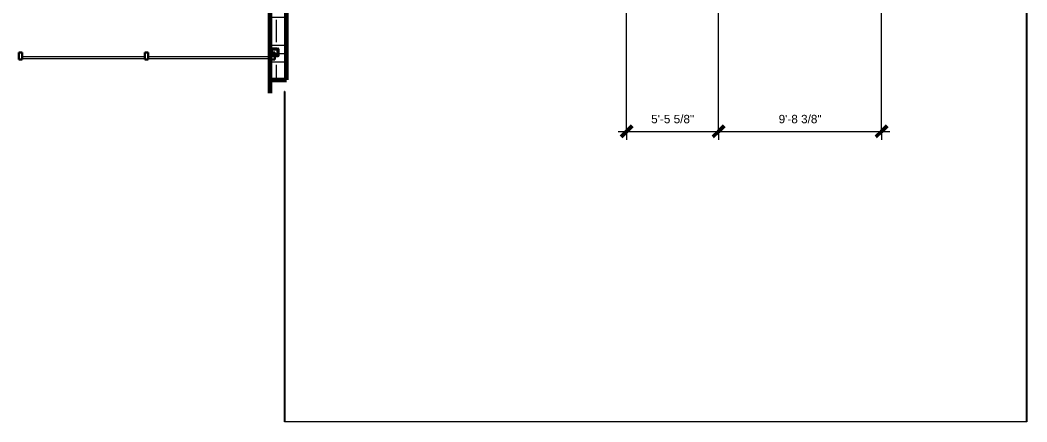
# Model space of a CAD drawing. Header units: inches. Extents: x -10318 to -7858, y -1627 to -453.
# Drawn here: x -9927 to -9208, y -1627 to -1340 of the extents above; entities that cross this region are included whole.
import ezdxf

# ---------------------------------------------------------------- set-up
doc = ezdxf.new("R2010")
doc.units = ezdxf.units.IN
doc.header["$MEASUREMENT"] = 0
for name, color, linetype, lineweight in [('A-ANNO-DIMS', 211, 'Continuous', 9), ('A-ANNO-DIMS-64', 211, 'Continuous', 9), ('A-DETL-MBND', 5, 'Continuous', 9), ('A-GLAZ-CURT', 52, 'Continuous', 9), ('A-GLAZ-CWMG', 51, 'Continuous', 9), ('A-WALL', 113, 'Continuous', 18), ('A-WALL-PATT', 111, 'Continuous', 60), ('S-COLS', 52, 'Continuous', 9)]:
    doc.layers.add(name, color=color, linetype=linetype, lineweight=lineweight)
doc.styles.add('Arial', font='arial.ttf', dxfattribs={"height": 6})
doc.dimstyles.new('Linear_-_3_32__Arial', dxfattribs={"dimscale": 12, "dimtxt": 6.121556, "dimasz": 0.666667, "dimexe": 0.5, "dimexo": 0.333333, "dimgap": 0.333333, "dimtad": 1, "dimdec": 3, "dimrnd": 0.125, "dimzin": 3, "dimdsep": 46, "dimlunit": 4, "dimtxsty": 'Arial', "dimblk1": 'OBLIQUE', "dimblk2": 'OBLIQUE', "dimsah": 1, "dimcen": 0.09, "dimdle": 0.5, "dimazin": 0, "dimtfac": 1, "dimtdec": 4, "dimtix": 1, "dimtmove": 0, "dimatfit": 3, "dimfxl": 1, "dimtvp": 1, "dimtfill": 1, "dimfrac": 2, "dimtolj": 1, "dimtzin": 0, "dimarcsym": 2})
pattern_1 = [(0, (-551.876, -9.399), (16, 16), [16, -16]), (0, (-551.876, -3.399), (16, 16), [16, -16]), (0, (-551.876, 2.601), (16, 16), [16, -16]), (90, (-549.876, 4.601), (-16, 16), [16, -16]), (90, (-543.876, 4.601), (-16, 16), [16, -16]), (90, (-537.876, 4.601), (-16, 16), [16, -16])]

# ---------------------------------------------------------------- blocks, each defined once
blk = doc.blocks.new('HSS-Hollow Structural Section-Column - HSS5X5X1_4-7563568-3 Upper Dim')
at = {"layer": 'S-COLS'}
h = blk.add_hatch(dxfattribs=at)
h.set_pattern_fill('FP_2', color=256, style=0, pattern_type=2)
h.set_pattern_definition([(315, (1353.24, -9193.224), (6.335677, 6.335677), []), (315, (1362.84, -9193.224), (6.335677, 6.335677), [])])
h.paths.add_polyline_path([(-2.5, 2.03), (-2.5, -2.03), (-2.36, -2.36), (-2.03, -2.5), (2.03, -2.5), (2.36, -2.36), (2.5, -2.03), (2.5, 2.03), (2.36, 2.36), (2.03, 2.5), (-2.03, 2.5), (-2.36, 2.36)])
h.paths.add_polyline_path([(-2.27, -2.03), (-2.27, 2.03), (-2.2, 2.2), (-2.03, 2.27), (2.03, 2.27), (2.2, 2.2), (2.27, 2.03), (2.27, -2.03), (2.2, -2.2), (2.03, -2.27), (-2.03, -2.27), (-2.2, -2.2)])
at = {"layer": 'S-COLS', "lineweight": 40}
for p, q in [((-2.5, 2.03), (-2.5, -2.03)), ((-2.27, -2.03), (-2.27, 2.03)), ((2.03, 2.5), (-2.03, 2.5)), ((-2.03, 2.27), (2.03, 2.27)), ((2.27, 2.03), (2.27, -2.03)), ((2.5, -2.03), (2.5, 2.03)), ((2.03, -2.27), (-2.03, -2.27)), ((-2.03, -2.5), (2.03, -2.5))]:
    blk.add_line(p, q, dxfattribs=at)
for centre, radius, start, end in [((-2.03, 2.03), 0.466, 90, 180), ((-2.03, 2.03), 0.233, 90, 180), ((2.03, 2.03), 0.466, 360, 90), ((2.03, 2.03), 0.233, 0, 90), ((-2.03, -2.03), 0.466, 180, 270), ((-2.03, -2.03), 0.233, 180, 270), ((2.03, -2.03), 0.466, 270, 360), ((2.03, -2.03), 0.233, 270, 360)]:
    blk.add_arc(centre, radius, start, end, dxfattribs=at)
blk = doc.blocks.new('System Panel - Glazed-7420319-3 Upper Dim')
at = {"layer": 'A-GLAZ-CURT', "lineweight": 18}
for p, q in [((43.75, -0.75), (-43.75, -0.75)), ((-43.75, -0.75), (-43.75, -1.75)), ((-43.75, -1.75), (43.75, -1.75)), ((43.75, -1.75), (43.75, -0.75))]:
    blk.add_line(p, q, dxfattribs=at)
blk = doc.blocks.new('Rectangular Mullion - 2_5_ x 5_ rectangular-6705976-3 Upper Dim')
at = {"layer": 'A-GLAZ-CWMG', "lineweight": 30}
for p, q in [((-2.5, 2.5), (0, 2.5)), ((-2.5, -0.466), (-2.5, 2.5)), ((0, 2.5), (0, 0)), ((0, -2.5), (-2.267, -2.5)), ((0, -0.233), (0, -2.5))]:
    blk.add_line(p, q, dxfattribs=at)
blk = doc.blocks.new('Rectangular Mullion - 2_5_ x 5_ rectangular-6705968-3 Upper Dim')
at = {"layer": 'A-GLAZ-CWMG', "lineweight": 30}
for p, q in [((-1.25, 2.5), (1.25, 2.5)), ((-1.25, -2.5), (-1.25, 2.5)), ((1.25, 2.5), (1.25, -2.5)), ((1.25, -2.5), (-1.25, -2.5))]:
    blk.add_line(p, q, dxfattribs=at)
blk = doc.blocks.new('System Panel - Glazed-7610750-3 Upper Dim')
at = {"layer": 'A-GLAZ-CURT', "lineweight": 18}
for p, q in [((43.89, -0.75), (-43.89, -0.75)), ((-43.89, -0.75), (-43.89, -1.75)), ((-43.89, -1.75), (43.89, -1.75)), ((43.89, -1.75), (43.89, -0.75))]:
    blk.add_line(p, q, dxfattribs=at)
blk = doc.blocks.new('DIMBLOCK4-3 Upper Dim')
at = {"layer": 'A-ANNO-DIMS-64'}
for p, q in [((-9428.21, -1419.02), (-9428.21, -1059.13)), ((-9493.85, -1419.02), (-9493.85, -1269.13)), ((-9499.85, -1419.02), (-9428.21, -1419.02)), ((-9493.85, -1419.02), (-9493.85, -1425.02)), ((-9428.21, -1419.02), (-9428.21, -1425.02))]:
    blk.add_line(p, q, dxfattribs=at)
at = {"layer": 'A-ANNO-DIMS-64', "lineweight": 50}
for p, q in [((-9493.85, -1419.02), (-9489.85, -1415.02)), ((-9428.21, -1419.02), (-9424.21, -1415.02)), ((-9493.85, -1419.02), (-9497.85, -1423.02)), ((-9428.21, -1419.02), (-9432.21, -1423.02))]:
    blk.add_line(p, q, dxfattribs=at)
at = {"layer": 'A-ANNO-DIMS-64', "color": 0, "insert": (-9476.33, -1407.23), "char_height": 6, "width": 36.7293, "attachment_point": 1, "line_spacing_factor": 0.941778, "style": 'Arial', "bg_fill": 3, "box_fill_scale": 1.25, "bg_fill_color": 9, "bg_fill_true_color": 13158600, "bg_fill_transparency": 0}
blk.add_mtext('5\'-5 5/8"', dxfattribs=at)
blk = doc.blocks.new('_Oblique')
at = {"color": 0, "linetype": 'ByBlock', "lineweight": -2}
blk.add_line((-0.5, -0.5), (0.5, 0.5), dxfattribs=at)
blk = doc.blocks.new('DIMBLOCK5-3 Upper Dim')
at = {"layer": 'A-ANNO-DIMS-64'}
for p, q in [((-9311.85, -1419.02), (-9311.85, -887.24)), ((-9428.21, -1419.02), (-9428.21, -1059.13)), ((-9428.21, -1419.02), (-9305.85, -1419.02)), ((-9428.21, -1419.02), (-9428.21, -1425.02)), ((-9311.85, -1419.02), (-9311.85, -1425.02))]:
    blk.add_line(p, q, dxfattribs=at)
at = {"layer": 'A-ANNO-DIMS-64', "lineweight": 50}
for p, q in [((-9428.21, -1419.02), (-9424.21, -1415.02)), ((-9311.85, -1419.02), (-9307.85, -1415.02)), ((-9428.21, -1419.02), (-9432.21, -1423.02)), ((-9311.85, -1419.02), (-9315.85, -1423.02))]:
    blk.add_line(p, q, dxfattribs=at)
at = {"layer": 'A-ANNO-DIMS-64', "color": 0, "insert": (-9385.33, -1407.23), "char_height": 6, "width": 36.7293, "attachment_point": 1, "line_spacing_factor": 0.941778, "style": 'Arial', "bg_fill": 3, "box_fill_scale": 1.25, "bg_fill_color": 9, "bg_fill_true_color": 13158600, "bg_fill_transparency": 0}
blk.add_mtext('9\'-8 3/8"', dxfattribs=at)

msp = doc.modelspace()

# ---------------------------------------------------------------- hatches: boundary and pattern name
at = {"layer": 'A-WALL-PATT', "lineweight": 9}
h = msp.add_hatch(dxfattribs=at)
h.set_pattern_fill('FP_1', color=256, style=0, pattern_type=2)
h.set_pattern_definition(pattern_1)
h.paths.add_polyline_path([(-9748.5997, -1391.7711), (-9748.5997, -1041.5167), (-9748.6622, -1041.5167), (-9748.6622, -1391.7711)])
h.paths.add_polyline_path([(-9748.5997, -1002.8795), (-9748.5997, -993.7377), (-9748.6622, -993.7377), (-9748.6622, -1002.8795)])
h = msp.add_hatch(dxfattribs=at)
h.set_pattern_fill('FP_1', color=256, style=0, pattern_type=2)
h.set_pattern_definition(pattern_1)
h.paths.add_polyline_path([(-9736.5997, -1382.2377), (-9736.5997, -1038.2377), (-9748.5997, -1038.2377), (-9748.5997, -1382.2377)])
h.paths.add_polyline_path([(-9747.1339, -1365.1392), (-9747.4634, -1365.0027), (-9747.5999, -1364.6732), (-9747.5999, -1360.6052), (-9747.4634, -1360.2757), (-9747.1339, -1360.1392), (-9743.0659, -1360.1392), (-9742.7364, -1360.2757), (-9742.5999, -1360.6052), (-9742.5999, -1364.6732), (-9742.7364, -1365.0027), (-9743.0659, -1365.1392)])
h.paths.add_polyline_path([(-9747.1339, -1364.9062), (-9743.0659, -1364.9062), (-9742.9012, -1364.838), (-9742.8329, -1364.6732), (-9742.8329, -1360.6052), (-9742.9012, -1360.4405), (-9743.0659, -1360.3722), (-9747.1339, -1360.3722), (-9747.2987, -1360.4405), (-9747.3669, -1360.6052), (-9747.3669, -1364.6732), (-9747.2987, -1364.838)])
h.paths.add_polyline_path([(-9744.6339, -1331.6392), (-9744.9634, -1331.5027), (-9745.0999, -1331.1732), (-9745.0999, -1327.1052), (-9744.9634, -1326.7757), (-9744.6339, -1326.6392), (-9740.5659, -1326.6392), (-9740.2364, -1326.7757), (-9740.0999, -1327.1052), (-9740.0999, -1331.1732), (-9740.2364, -1331.5027), (-9740.5659, -1331.6392)])
h.paths.add_polyline_path([(-9740.5659, -1331.4062), (-9740.4012, -1331.338), (-9740.3329, -1331.1732), (-9740.3329, -1327.1052), (-9740.4012, -1326.9405), (-9740.5659, -1326.8722), (-9744.6339, -1326.8722), (-9744.7987, -1326.9405), (-9744.8669, -1327.1052), (-9744.8669, -1331.1732), (-9744.7987, -1331.338), (-9744.6339, -1331.4062)])
h.paths.add_polyline_path([(-9736.5997, -999.7377), (-9736.5997, -994.2377), (-9748.5997, -994.2377), (-9748.5997, -999.7377)])

# ---------------------------------------------------------------- linework, layer by layer
at = {"layer": 'A-DETL-MBND'}
for p, q in [((-9208.341, -1626.4032), (-9208.341, -806.6532)), ((-9208.091, -806.4032), (-9208.091, -1626.6532)), ((-9738.2264, -1626.6532), (-9738.2264, -1390.5282)), ((-9737.9764, -1390.5282), (-9738.2264, -1390.5282)), ((-9737.9764, -1390.5282), (-9737.9764, -1626.4032)), ((-9208.091, -1626.6532), (-9738.2264, -1626.6532)), ((-9737.9764, -1626.4032), (-9208.341, -1626.4032))]:
    msp.add_line(p, q, dxfattribs=at)
at = {"layer": 'A-WALL', "lineweight": 60}
for p, q in [((-9748.6622, -1041.5167), (-9748.6622, -1391.7711)), ((-9748.5997, -1038.2377), (-9748.5997, -1391.7711)), ((-9736.5997, -1382.2377), (-9736.5997, -1038.2377)), ((-9748.5997, -1382.2377), (-9736.5997, -1382.2377)), ((-9748.6622, -1391.7711), (-9748.5997, -1391.7711))]:
    msp.add_line(p, q, dxfattribs=at)

# ---------------------------------------------------------------- block references
at = {"layer": 'A-GLAZ-CURT'}
for name, p in [('System Panel - Glazed-7420319-3 Upper Dim', (-9881.6338, -1365.1392)), ('System Panel - Glazed-7610750-3 Upper Dim', (-9791.4919, -1365.1392))]:
    msp.add_blockref(name, p, dxfattribs=at)
at = {"layer": 'A-GLAZ-CWMG', "extrusion": (0, 0, -1), "rotation": 180}
for name, p in [('Rectangular Mullion - 2_5_ x 5_ rectangular-6705968-3 Upper Dim', (9926.6338, -1365.1392)), ('Rectangular Mullion - 2_5_ x 5_ rectangular-6705968-3 Upper Dim', (9836.6338, -1365.1392)), ('Rectangular Mullion - 2_5_ x 5_ rectangular-6705976-3 Upper Dim', (9745.0999, -1365.1392))]:
    msp.add_blockref(name, p, dxfattribs=at)
at = {"layer": 'S-COLS', "lineweight": 40, "rotation": 89.99999999999991}
msp.add_blockref('HSS-Hollow Structural Section-Column - HSS5X5X1_4-7563568-3 Upper Dim', (-9745.0999, -1362.6392), dxfattribs=at)

# ---------------------------------------------------------------- dimensions: what is measured, and where the dimension line sits
at = {"layer": 'A-ANNO-DIMS'}
dim = msp.add_linear_dim(base=(-9428.2071, -1419.0183), p1=(-9493.8499, -1265.1342), p2=(-9428.2071, -1055.1342), dimstyle='Linear_-_3_32__Arial', override={"dimpost": '<>', "dimfxl": 220.020411}, dxfattribs=at)
dim.commit()
dim.dimension.update_dxf_attribs({"geometry": 'DIMBLOCK4-3 Upper Dim', "text_midpoint": (-9461.0285, -1411.916)})

# ---------------------------------------------------------------- next in the draw order: dimensions: what is measured, and where the dimension line sits
dim = msp.add_linear_dim(base=(-9311.8499, -1419.0183), p1=(-9428.2071, -1055.1342), p2=(-9311.8499, -883.2391), dimstyle='Linear_-_3_32__Arial', override={"dimpost": '<>', "dimfxl": 207.573878}, dxfattribs=at)
dim.commit()
dim.dimension.update_dxf_attribs({"geometry": 'DIMBLOCK5-3 Upper Dim', "text_midpoint": (-9370.0285, -1411.9139)})

doc.saveas('drawing.dxf')
